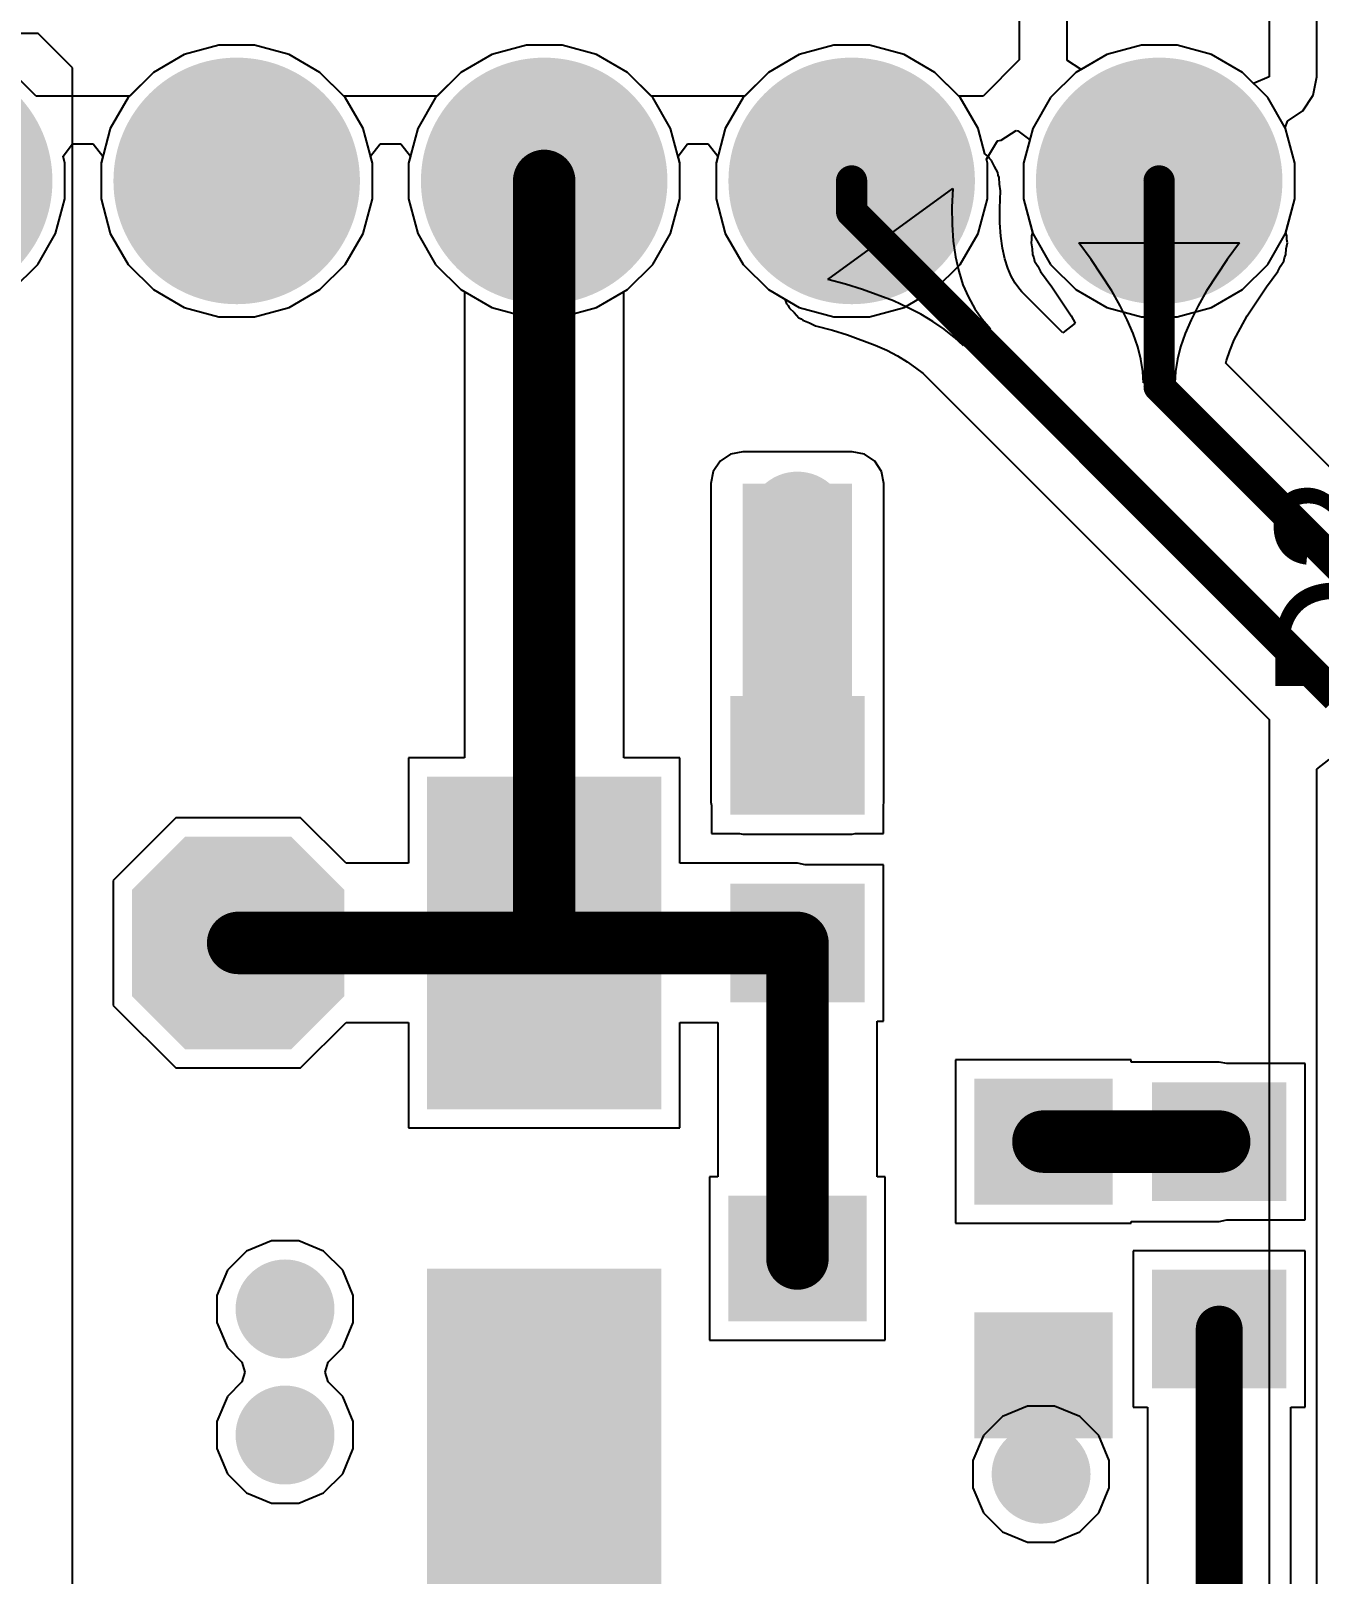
# Model space of a CAD drawing. Header units: millimetres. Extents: x 0 to 172, y 0 to 138.
# Drawn here: x 36.95 to 47.42, y 97.94 to 110.49 of the extents above; entities that cross this region are included whole.
import ezdxf

# ---------------------------------------------------------------- set-up
doc = ezdxf.new("R2010")
doc.units = ezdxf.units.MM
for name, color, linetype in [('BottomLayer', 5, 'Continuous'), ('BottomPaste', 16, 'Continuous'), ('BottomSolder', 6, 'Continuous'), ('MultiLayer', 9, 'Continuous'), ('PadHoleLayer', 156, 'Continuous'), ('TopLayer', 1, 'Continuous'), ('TopOverlay', 2, 'Continuous'), ('TopSolder', 216, 'Continuous'), ('ViaHoleLayer', 16, 'Continuous')]:
    doc.layers.add(name, color=color, linetype=linetype)
doc.styles.add('Arial', font='', dxfattribs={"height": 0.2})
doc.styles.get('Arial').set_extended_font_data('Arial')

# ---------------------------------------------------------------- blocks, each defined once
blk = doc.blocks.new('T__________B_40')
at = {"layer": 'BottomLayer'}
blk.add_hatch(color=5, dxfattribs=at).paths.add_polyline_path([(0.381, 0.762), (-0.381, 0.762), (-0.762, 0.381), (-0.762, -0.381), (-0.381, -0.762), (0.381, -0.762), (0.762, -0.381), (0.762, 0.381)])
at = {"layer": 'BottomPaste'}
blk.add_hatch(color=16, dxfattribs=at).paths.add_polyline_path([(0.381, 0.762), (-0.381, 0.762), (-0.762, 0.381), (-0.762, -0.381), (-0.381, -0.762), (0.381, -0.762), (0.762, -0.381), (0.762, 0.381)])
at = {"layer": 'BottomSolder'}
blk.add_hatch(color=6, dxfattribs=at).paths.add_polyline_path([(0.4318, 0.8636), (-0.4318, 0.8636), (-0.8636, 0.4318), (-0.8636, -0.4318), (-0.4318, -0.8636), (0.4318, -0.8636), (0.8636, -0.4318), (0.8636, 0.4318)])
blk = doc.blocks.new('R___0603_B_79')
at = {"layer": 'BottomLayer'}
for points in [[(-1.143, -0.4445), (-1.143, 0.4445), (-0.381, 0.4445), (-0.381, -0.4445)], [(0.381, -0.4445), (0.381, 0.4445), (1.143, 0.4445), (1.143, -0.4445)]]:
    blk.add_hatch(color=5, dxfattribs=at).paths.add_polyline_path(points)
at = {"layer": 'BottomPaste'}
for points in [[(-1.143, -0.4445), (-1.143, 0.4445), (-0.381, 0.4445), (-0.381, -0.4445)], [(0.381, -0.4445), (0.381, 0.4445), (1.143, 0.4445), (1.143, -0.4445)]]:
    blk.add_hatch(color=16, dxfattribs=at).paths.add_polyline_path(points)
at = {"layer": 'BottomSolder'}
for points in [[(-1.2446, -0.5461), (-1.2446, 0.5461), (-0.2794, 0.5461), (-0.2794, -0.5461)], [(0.2794, -0.5461), (0.2794, 0.5461), (1.2446, 0.5461), (1.2446, -0.5461)]]:
    blk.add_hatch(color=6, dxfattribs=at).paths.add_polyline_path(points)
blk = doc.blocks.new('R___0603_B_170')
at = {"layer": 'BottomLayer'}
for points in [[(-1.143, -0.4445), (-1.143, 0.4445), (-0.381, 0.4445), (-0.381, -0.4445)], [(0.381, -0.4445), (0.381, 0.4445), (1.143, 0.4445), (1.143, -0.4445)]]:
    blk.add_hatch(color=5, dxfattribs=at).paths.add_polyline_path(points)
at = {"layer": 'BottomPaste'}
for points in [[(-1.143, -0.4445), (-1.143, 0.4445), (-0.381, 0.4445), (-0.381, -0.4445)], [(0.381, -0.4445), (0.381, 0.4445), (1.143, 0.4445), (1.143, -0.4445)]]:
    blk.add_hatch(color=16, dxfattribs=at).paths.add_polyline_path(points)
at = {"layer": 'BottomSolder'}
for points in [[(-1.2446, -0.5461), (-1.2446, 0.5461), (-0.2794, 0.5461), (-0.2794, -0.5461)], [(0.2794, -0.5461), (0.2794, 0.5461), (1.2446, 0.5461), (1.2446, -0.5461)]]:
    blk.add_hatch(color=6, dxfattribs=at).paths.add_polyline_path(points)
blk = doc.blocks.new('SOT_23_B_228')
at = {"layer": 'BottomLayer'}
for points in [[(-1.36, 1.46), (-0.54, 1.46), (-0.54, 0.54), (-1.36, 0.54)], [(0.54, 1.46), (1.36, 1.46), (1.36, 0.54), (0.54, 0.54)], [(-0.41, -0.54), (0.41, -0.54), (0.41, -1.46), (-0.41, -1.46)]]:
    blk.add_hatch(color=5, dxfattribs=at).paths.add_polyline_path(points)
at = {"layer": 'BottomPaste'}
for points in [[(-1.36, 1.46), (-0.54, 1.46), (-0.54, 0.54), (-1.36, 0.54)], [(0.54, 1.46), (1.36, 1.46), (1.36, 0.54), (0.54, 0.54)], [(-0.41, -0.54), (0.41, -0.54), (0.41, -1.46), (-0.41, -1.46)]]:
    blk.add_hatch(color=16, dxfattribs=at).paths.add_polyline_path(points)
at = {"layer": 'BottomSolder'}
for points in [[(-1.462, 1.562), (-0.438, 1.562), (-0.438, 0.438), (-1.462, 0.438)], [(0.438, 1.562), (1.462, 1.562), (1.462, 0.438), (0.438, 0.438)], [(-0.512, -0.438), (0.512, -0.438), (0.512, -1.562), (-0.512, -1.562)]]:
    blk.add_hatch(color=6, dxfattribs=at).paths.add_polyline_path(points)
blk = doc.blocks.new('MX23A26NF1_B_262')
at = {"layer": 'BottomLayer'}
h = blk.add_hatch(color=5, dxfattribs=at)
edge = h.paths.add_edge_path()
edge.add_arc((0, -2.25), 0.9, 0, 360)
h = blk.add_hatch(color=5, dxfattribs=at)
edge = h.paths.add_edge_path()
edge.add_arc((2.5, -2.25), 0.9, 0, 360)
h = blk.add_hatch(color=5, dxfattribs=at)
edge = h.paths.add_edge_path()
edge.add_arc((5, -2.25), 0.9, 0, 360)
h = blk.add_hatch(color=5, dxfattribs=at)
edge = h.paths.add_edge_path()
edge.add_arc((7.5, -2.25), 0.9, 0, 360)
h = blk.add_hatch(color=5, dxfattribs=at)
edge = h.paths.add_edge_path()
edge.add_arc((10, -2.25), 0.9, 0, 360)
at = {"layer": 'BottomSolder'}
h = blk.add_hatch(color=6, dxfattribs=at)
edge = h.paths.add_edge_path()
edge.add_arc((0, -2.25), 1.002, 0, 360)
h = blk.add_hatch(color=6, dxfattribs=at)
edge = h.paths.add_edge_path()
edge.add_arc((2.5, -2.25), 1.002, 0, 360)
h = blk.add_hatch(color=6, dxfattribs=at)
edge = h.paths.add_edge_path()
edge.add_arc((5, -2.25), 1.002, 0, 360)
h = blk.add_hatch(color=6, dxfattribs=at)
edge = h.paths.add_edge_path()
edge.add_arc((7.5, -2.25), 1.002, 0, 360)
h = blk.add_hatch(color=6, dxfattribs=at)
edge = h.paths.add_edge_path()
edge.add_arc((10, -2.25), 1.002, 0, 360)
at = {"layer": 'MultiLayer'}
h = blk.add_hatch(color=9, dxfattribs=at)
edge = h.paths.add_edge_path()
edge.add_arc((0, -2.25), 0.9, 0, 360)
h = blk.add_hatch(color=9, dxfattribs=at)
edge = h.paths.add_edge_path()
edge.add_arc((2.5, -2.25), 0.9, 0, 360)
h = blk.add_hatch(color=9, dxfattribs=at)
edge = h.paths.add_edge_path()
edge.add_arc((5, -2.25), 0.9, 0, 360)
h = blk.add_hatch(color=9, dxfattribs=at)
edge = h.paths.add_edge_path()
edge.add_arc((7.5, -2.25), 0.9, 0, 360)
h = blk.add_hatch(color=9, dxfattribs=at)
edge = h.paths.add_edge_path()
edge.add_arc((10, -2.25), 0.9, 0, 360)
at = {"layer": 'PadHoleLayer'}
h = blk.add_hatch(color=156, dxfattribs=at)
edge = h.paths.add_edge_path()
edge.add_arc((2.5, -2.25), 0.55, 0, 360)
h = blk.add_hatch(color=156, dxfattribs=at)
edge = h.paths.add_edge_path()
edge.add_arc((5, -2.25), 0.55, 0, 360)
h = blk.add_hatch(color=156, dxfattribs=at)
edge = h.paths.add_edge_path()
edge.add_arc((7.5, -2.25), 0.55, 0, 360)
h = blk.add_hatch(color=156, dxfattribs=at)
edge = h.paths.add_edge_path()
edge.add_arc((10, -2.25), 0.55, 0, 360)
at = {"layer": 'TopLayer'}
h = blk.add_hatch(color=1, dxfattribs=at)
edge = h.paths.add_edge_path()
edge.add_arc((0, -2.25), 0.9, 0, 360)
h = blk.add_hatch(color=1, dxfattribs=at)
edge = h.paths.add_edge_path()
edge.add_arc((2.5, -2.25), 0.9, 0, 360)
h = blk.add_hatch(color=1, dxfattribs=at)
edge = h.paths.add_edge_path()
edge.add_arc((5, -2.25), 0.9, 0, 360)
h = blk.add_hatch(color=1, dxfattribs=at)
edge = h.paths.add_edge_path()
edge.add_arc((7.5, -2.25), 0.9, 0, 360)
h = blk.add_hatch(color=1, dxfattribs=at)
edge = h.paths.add_edge_path()
edge.add_arc((10, -2.25), 0.9, 0, 360)
at = {"layer": 'TopSolder'}
h = blk.add_hatch(color=216, dxfattribs=at)
edge = h.paths.add_edge_path()
edge.add_arc((0, -2.25), 1.002, 0, 360)
h = blk.add_hatch(color=216, dxfattribs=at)
edge = h.paths.add_edge_path()
edge.add_arc((2.5, -2.25), 1.002, 0, 360)
h = blk.add_hatch(color=216, dxfattribs=at)
edge = h.paths.add_edge_path()
edge.add_arc((5, -2.25), 1.002, 0, 360)
h = blk.add_hatch(color=216, dxfattribs=at)
edge = h.paths.add_edge_path()
edge.add_arc((7.5, -2.25), 1.002, 0, 360)
h = blk.add_hatch(color=216, dxfattribs=at)
edge = h.paths.add_edge_path()
edge.add_arc((10, -2.25), 1.002, 0, 360)
blk = doc.blocks.new('SMA_B_276')
at = {"layer": 'BottomLayer'}
for points in [[(-3.25, 0.85), (-0.75, 0.85), (-0.75, -0.85), (-3.25, -0.85)], [(0.75, 0.85), (3.25, 0.85), (3.25, -0.85), (0.75, -0.85)]]:
    blk.add_hatch(color=5, dxfattribs=at).paths.add_polyline_path(points)
at = {"layer": 'BottomPaste'}
for points in [[(-3.25, 0.85), (-0.75, 0.85), (-0.75, -0.85), (-3.25, -0.85)], [(0.75, 0.85), (3.25, 0.85), (3.25, -0.85), (0.75, -0.85)]]:
    blk.add_hatch(color=16, dxfattribs=at).paths.add_polyline_path(points)
at = {"layer": 'BottomSolder'}
for points in [[(-3.352, 0.952), (-0.648, 0.952), (-0.648, -0.952), (-3.352, -0.952)], [(0.648, 0.952), (3.352, 0.952), (3.352, -0.952), (0.648, -0.952)]]:
    blk.add_hatch(color=6, dxfattribs=at).paths.add_polyline_path(points)

msp = doc.modelspace()

# ---------------------------------------------------------------- hatches: boundary and pattern name
at = {"layer": 'BottomLayer'}
msp.add_hatch(color=5, dxfattribs=at).paths.add_polyline_path([(42.736, 104.216), (43.624, 104.216), (43.624, 106.807), (42.736, 106.807)])
h = msp.add_hatch(color=5, dxfattribs=at)
edge = h.paths.add_edge_path()
edge.add_arc((43.18, 106.502), 0.3, 0, 360)
h = msp.add_hatch(color=5, dxfattribs=at)
edge = h.paths.add_edge_path()
edge.add_arc((39.014, 100.098), 0.3, 0, 360)
h = msp.add_hatch(color=5, dxfattribs=at)
edge = h.paths.add_edge_path()
edge.add_arc((39.014, 99.073), 0.3, 0, 360)
h = msp.add_hatch(color=5, dxfattribs=at)
edge = h.paths.add_edge_path()
edge.add_arc((45.161, 98.755), 0.3, 0, 360)
at = {"layer": 'BottomSolder'}
h = msp.add_hatch(color=6, dxfattribs=at)
edge = h.paths.add_edge_path()
edge.add_arc((43.18, 106.502), 0.402, 0, 360)
h = msp.add_hatch(color=6, dxfattribs=at)
edge = h.paths.add_edge_path()
edge.add_arc((39.014, 100.098), 0.402, 0, 360)
h = msp.add_hatch(color=6, dxfattribs=at)
edge = h.paths.add_edge_path()
edge.add_arc((39.014, 99.073), 0.402, 0, 360)
h = msp.add_hatch(color=6, dxfattribs=at)
edge = h.paths.add_edge_path()
edge.add_arc((45.161, 98.755), 0.402, 0, 360)
at = {"layer": 'TopLayer'}
h = msp.add_hatch(color=1, dxfattribs=at)
edge = h.paths.add_edge_path()
edge.add_arc((43.18, 106.502), 0.3, 0, 360)
h = msp.add_hatch(color=1, dxfattribs=at)
edge = h.paths.add_edge_path()
edge.add_arc((39.014, 100.098), 0.3, 0, 360)
h = msp.add_hatch(color=1, dxfattribs=at)
edge = h.paths.add_edge_path()
edge.add_arc((39.014, 99.073), 0.3, 0, 360)
h = msp.add_hatch(color=1, dxfattribs=at)
edge = h.paths.add_edge_path()
edge.add_arc((45.161, 98.755), 0.3, 0, 360)
at = {"layer": 'TopSolder'}
h = msp.add_hatch(color=216, dxfattribs=at)
edge = h.paths.add_edge_path()
edge.add_arc((43.18, 106.502), 0.402, 0, 360)
h = msp.add_hatch(color=216, dxfattribs=at)
edge = h.paths.add_edge_path()
edge.add_arc((39.014, 100.098), 0.402, 0, 360)
h = msp.add_hatch(color=216, dxfattribs=at)
edge = h.paths.add_edge_path()
edge.add_arc((39.014, 99.073), 0.402, 0, 360)
h = msp.add_hatch(color=216, dxfattribs=at)
edge = h.paths.add_edge_path()
edge.add_arc((45.161, 98.755), 0.402, 0, 360)
at = {"layer": 'ViaHoleLayer'}
h = msp.add_hatch(color=16, dxfattribs=at)
edge = h.paths.add_edge_path()
edge.add_arc((43.18, 106.502), 0.15, 0, 360)
h = msp.add_hatch(color=16, dxfattribs=at)
edge = h.paths.add_edge_path()
edge.add_arc((39.014, 100.098), 0.15, 0, 360)
h = msp.add_hatch(color=16, dxfattribs=at)
edge = h.paths.add_edge_path()
edge.add_arc((39.014, 99.073), 0.15, 0, 360)
h = msp.add_hatch(color=16, dxfattribs=at)
edge = h.paths.add_edge_path()
edge.add_arc((45.161, 98.755), 0.15, 0, 360)

# ---------------------------------------------------------------- linework, layer by layer
at = {"layer": 'BottomLayer'}
for p, q in [((44.983, 113.081), (44.983, 110.251)), ((45.372, 110.251), (45.372, 111.285)), ((38.195, 110.295), (37.944, 110.149)), ((38.476, 110.37), (38.195, 110.295)), ((38.766, 110.37), (38.476, 110.37)), ((39.047, 110.295), (38.766, 110.37)), ((39.298, 110.149), (39.047, 110.295)), ((40.695, 110.295), (40.444, 110.149)), ((40.976, 110.37), (40.695, 110.295)), ((41.266, 110.37), (40.976, 110.37)), ((41.547, 110.295), (41.266, 110.37)), ((41.798, 110.149), (41.547, 110.295)), ((43.195, 110.295), (42.944, 110.149)), ((43.476, 110.37), (43.195, 110.295)), ((43.766, 110.37), (43.476, 110.37)), ((44.047, 110.295), (43.766, 110.37)), ((44.298, 110.149), (44.047, 110.295)), ((45.695, 110.295), (45.486, 110.174)), ((45.976, 110.37), (45.695, 110.295)), ((46.266, 110.37), (45.976, 110.37)), ((46.547, 110.295), (46.266, 110.37)), ((46.798, 110.149), (46.547, 110.295)), ((36.991, 109.957), (36.798, 110.149)), ((37.944, 110.149), (37.751, 109.957)), ((39.491, 109.957), (39.298, 110.149)), ((40.444, 110.149), (40.251, 109.957)), ((41.991, 109.957), (41.798, 110.149)), ((42.944, 110.149), (42.751, 109.957)), ((44.491, 109.957), (44.298, 110.149)), ((44.983, 110.251), (44.689, 109.957)), ((45.371, 110.248), (45.372, 110.251)), ((45.486, 110.174), (45.371, 110.248)), ((47.004, 109.944), (46.798, 110.149)), ((37.751, 109.957), (36.991, 109.957)), ((40.251, 109.957), (39.491, 109.957)), ((42.751, 109.957), (41.991, 109.957)), ((44.689, 109.957), (44.491, 109.957)), ((47.149, 109.692), (47.004, 109.944)), ((44.837, 109.598), (44.958, 109.678)), ((44.958, 109.678), (44.972, 109.674)), ((44.972, 109.674), (45.069, 109.602)), ((47.224, 109.412), (47.149, 109.692)), ((37.209, 109.467), (37.287, 109.568)), ((37.287, 109.568), (37.455, 109.568)), ((37.455, 109.568), (37.533, 109.467)), ((39.709, 109.467), (39.787, 109.568)), ((39.787, 109.568), (39.955, 109.568)), ((39.955, 109.568), (40.033, 109.467)), ((42.209, 109.467), (42.287, 109.568)), ((42.287, 109.568), (42.455, 109.568)), ((42.455, 109.568), (42.533, 109.467)), ((44.716, 109.444), (44.807, 109.592)), ((44.807, 109.592), (44.837, 109.598)), ((45.069, 109.602), (45.018, 109.412)), ((37.224, 109.412), (37.209, 109.467)), ((37.224, 109.121), (37.224, 109.412)), ((37.533, 109.467), (37.518, 109.412)), ((37.518, 109.412), (37.518, 109.121)), ((39.724, 109.412), (39.709, 109.467)), ((39.724, 109.121), (39.724, 109.412)), ((40.033, 109.467), (40.018, 109.412)), ((40.018, 109.412), (40.018, 109.121)), ((42.224, 109.412), (42.209, 109.467)), ((42.224, 109.121), (42.224, 109.412)), ((42.533, 109.467), (42.518, 109.412)), ((42.518, 109.412), (42.518, 109.121)), ((44.724, 109.412), (44.716, 109.444)), ((44.724, 109.121), (44.724, 109.412)), ((45.018, 109.412), (45.018, 109.121)), ((47.224, 109.121), (47.224, 109.412)), ((37.149, 108.841), (37.224, 109.121)), ((37.518, 109.121), (37.593, 108.841)), ((39.649, 108.841), (39.724, 109.121)), ((40.018, 109.121), (40.093, 108.841)), ((42.149, 108.841), (42.224, 109.121)), ((42.518, 109.121), (42.593, 108.841)), ((44.649, 108.841), (44.724, 109.121)), ((45.018, 109.121), (45.093, 108.841)), ((47.149, 108.841), (47.224, 109.121)), ((37.004, 108.589), (37.149, 108.841)), ((37.593, 108.841), (37.738, 108.589)), ((39.504, 108.589), (39.649, 108.841)), ((40.093, 108.841), (40.238, 108.589)), ((42.004, 108.589), (42.149, 108.841)), ((42.593, 108.841), (42.738, 108.589)), ((44.504, 108.589), (44.649, 108.841)), ((45.093, 108.841), (45.238, 108.589)), ((47.004, 108.589), (47.149, 108.841)), ((36.798, 108.384), (37.004, 108.589)), ((37.738, 108.589), (37.944, 108.384)), ((39.298, 108.384), (39.504, 108.589)), ((40.238, 108.589), (40.444, 108.384)), ((41.798, 108.384), (42.004, 108.589)), ((42.738, 108.589), (42.944, 108.384)), ((44.298, 108.384), (44.504, 108.589)), ((45.238, 108.589), (45.444, 108.384)), ((46.798, 108.384), (47.004, 108.589)), ((37.944, 108.384), (38.195, 108.239)), ((39.047, 108.239), (39.298, 108.384)), ((40.444, 108.384), (40.474, 108.367)), ((41.768, 108.367), (41.798, 108.384)), ((42.944, 108.384), (43.195, 108.239)), ((44.047, 108.239), (44.298, 108.384)), ((45.444, 108.384), (45.695, 108.239)), ((46.547, 108.239), (46.798, 108.384)), ((40.474, 108.367), (40.474, 104.577)), ((41.768, 104.577), (41.768, 108.367)), ((38.195, 108.239), (38.476, 108.163)), ((38.476, 108.163), (38.766, 108.163)), ((38.766, 108.163), (39.047, 108.239)), ((43.195, 108.239), (43.476, 108.163)), ((43.476, 108.163), (43.766, 108.163)), ((43.766, 108.163), (44.047, 108.239)), ((45.695, 108.239), (45.976, 108.163)), ((45.976, 108.163), (46.266, 108.163)), ((46.266, 108.163), (46.547, 108.239)), ((42.636, 107.046), (42.552, 106.99)), ((42.736, 107.066), (42.636, 107.046)), ((43.624, 107.066), (42.736, 107.066)), ((43.724, 107.046), (43.624, 107.066)), ((43.808, 106.99), (43.724, 107.046)), ((42.496, 106.906), (42.477, 106.807)), ((42.552, 106.99), (42.496, 106.906)), ((43.864, 106.906), (43.808, 106.99)), ((43.883, 106.807), (43.864, 106.906)), ((42.477, 106.807), (42.477, 104.216)), ((43.883, 104.216), (43.883, 106.807)), ((40.474, 104.577), (40.017, 104.577)), ((40.017, 104.577), (40.017, 103.721)), ((42.225, 104.577), (41.768, 104.577)), ((42.225, 103.721), (42.225, 104.577)), ((42.477, 104.216), (42.481, 104.191)), ((42.481, 104.191), (42.481, 103.962)), ((43.879, 104.191), (43.883, 104.216)), ((43.879, 103.962), (43.879, 104.191)), ((38.125, 104.089), (37.617, 103.581)), ((39.141, 104.089), (38.125, 104.089)), ((39.51, 103.721), (39.141, 104.089)), ((42.481, 103.962), (42.71, 103.962)), ((42.71, 103.962), (42.736, 103.957)), ((42.736, 103.957), (43.624, 103.957)), ((43.624, 103.957), (43.65, 103.962)), ((43.65, 103.962), (43.879, 103.962)), ((40.017, 103.721), (39.51, 103.721)), ((43.18, 103.721), (42.225, 103.721)), ((43.243, 103.708), (43.18, 103.721)), ((43.879, 103.708), (43.243, 103.708)), ((43.879, 102.438), (43.879, 103.708)), ((37.617, 103.581), (37.617, 102.565)), ((37.617, 102.565), (38.125, 102.057)), ((39.141, 102.057), (39.51, 102.426)), ((39.51, 102.426), (40.017, 102.426)), ((40.017, 102.426), (40.017, 101.569)), ((42.225, 101.569), (42.225, 102.426)), ((42.225, 102.426), (42.533, 102.426)), ((42.533, 102.426), (42.533, 101.172)), ((43.827, 101.172), (43.827, 102.438)), ((43.827, 102.438), (43.879, 102.438)), ((45.894, 102.122), (44.466, 102.122)), ((44.466, 102.122), (44.466, 100.794)), ((45.894, 102.105), (45.894, 102.122)), ((38.125, 102.057), (39.141, 102.057)), ((46.609, 102.105), (45.894, 102.105)), ((46.672, 102.093), (46.609, 102.105)), ((47.307, 102.093), (46.672, 102.093)), ((47.307, 100.823), (47.307, 102.093)), ((40.017, 101.569), (42.225, 101.569)), ((42.533, 101.172), (42.466, 101.172)), ((42.466, 101.172), (42.466, 99.844)), ((43.894, 101.172), (43.827, 101.172)), ((43.894, 99.844), (43.894, 101.172)), ((44.466, 100.794), (45.894, 100.794)), ((45.894, 100.794), (45.894, 100.81)), ((45.894, 100.81), (46.609, 100.81)), ((46.609, 100.81), (46.672, 100.823)), ((46.672, 100.823), (47.307, 100.823)), ((47.307, 100.569), (45.91, 100.569)), ((45.91, 100.569), (45.91, 99.299)), ((47.307, 99.299), (47.307, 100.569)), ((42.466, 99.844), (43.894, 99.844)), ((45.91, 99.299), (46.026, 99.299)), ((46.026, 99.299), (46.026, 95.555)), ((47.192, 95.796), (47.192, 99.299)), ((47.192, 99.299), (47.307, 99.299))]:
    msp.add_line(p, q, dxfattribs=at)
for points, const_width in [([(41.121, 103.073), (41.121, 109.267)], 0.508), ([(38.633, 103.073), (41.121, 103.073)], 0.508), ([(41.121, 103.073), (43.18, 103.073)], 0.508), ([(43.18, 100.508), (43.18, 103.073)], 0.508), ([(45.18, 101.458), (46.609, 101.458)], 0.508), ([(46.609, 95.555), (46.609, 99.934)], 0.381)]:
    msp.add_lwpolyline(points, dxfattribs=dict(at, const_width=const_width))
for points, const_width in [([(40.994, 109.267, 1), (41.248, 109.267, 1)], 0.254), ([(38.506, 103.073, 1), (38.76, 103.073, 1)], 0.254), ([(40.994, 103.073, 1), (41.248, 103.073, 1)], 0.254), ([(40.994, 103.073, 1), (41.248, 103.073, 1)], 0.254), ([(40.994, 103.073, 1), (41.248, 103.073, 1)], 0.254), ([(43.053, 103.073, 1), (43.307, 103.073, 1)], 0.254), ([(43.053, 103.073, 1), (43.307, 103.073, 1)], 0.254), ([(45.053, 101.458, 1), (45.307, 101.458, 1)], 0.254), ([(46.482, 101.458, 1), (46.736, 101.458, 1)], 0.254), ([(43.053, 100.508, 1), (43.307, 100.508, 1)], 0.254), ([(46.514, 99.934, 1), (46.704, 99.934, 1)], 0.191)]:
    msp.add_lwpolyline(points, format="xyb", close=True, dxfattribs=dict(at, const_width=const_width))
at = {"layer": 'TopLayer'}
for p, q in [((47.015, 111.201), (47.015, 110.112)), ((47.404, 110.112), (47.404, 111.201)), ((37.008, 110.465), (35.408, 110.465)), ((37.287, 110.185), (37.008, 110.465)), ((38.195, 110.295), (37.944, 110.149)), ((38.476, 110.37), (38.195, 110.295)), ((38.766, 110.37), (38.476, 110.37)), ((39.047, 110.295), (38.766, 110.37)), ((39.298, 110.149), (39.047, 110.295)), ((40.695, 110.295), (40.444, 110.149)), ((40.976, 110.37), (40.695, 110.295)), ((41.266, 110.37), (40.976, 110.37)), ((41.547, 110.295), (41.266, 110.37)), ((41.798, 110.149), (41.547, 110.295)), ((43.195, 110.295), (42.944, 110.149)), ((43.476, 110.37), (43.195, 110.295)), ((43.766, 110.37), (43.476, 110.37)), ((44.047, 110.295), (43.766, 110.37)), ((44.298, 110.149), (44.047, 110.295)), ((45.695, 110.295), (45.444, 110.149)), ((45.976, 110.37), (45.695, 110.295)), ((46.266, 110.37), (45.976, 110.37)), ((46.547, 110.295), (46.266, 110.37)), ((46.798, 110.149), (46.547, 110.295)), ((37.287, 84.48), (37.287, 110.185)), ((37.944, 110.149), (37.738, 109.944)), ((39.504, 109.944), (39.298, 110.149)), ((40.444, 110.149), (40.238, 109.944)), ((42.004, 109.944), (41.798, 110.149)), ((42.944, 110.149), (42.738, 109.944)), ((44.504, 109.944), (44.298, 110.149)), ((45.444, 110.149), (45.238, 109.944)), ((46.888, 110.059), (46.798, 110.149)), ((47.015, 110.112), (46.888, 110.059)), ((47.374, 109.963), (47.404, 110.112)), ((37.738, 109.944), (37.593, 109.692)), ((39.649, 109.692), (39.504, 109.944)), ((40.238, 109.944), (40.093, 109.692)), ((42.149, 109.692), (42.004, 109.944)), ((42.738, 109.944), (42.593, 109.692)), ((44.649, 109.692), (44.504, 109.944)), ((45.238, 109.944), (45.093, 109.692)), ((47.29, 109.837), (47.374, 109.963)), ((47.164, 109.753), (47.29, 109.837)), ((37.593, 109.692), (37.518, 109.412)), ((39.724, 109.412), (39.649, 109.692)), ((40.093, 109.692), (40.018, 109.412)), ((42.224, 109.412), (42.149, 109.692)), ((42.593, 109.692), (42.518, 109.412)), ((44.704, 109.486), (44.649, 109.692)), ((45.093, 109.692), (45.018, 109.412)), ((47.146, 109.698), (47.164, 109.753)), ((47.149, 109.692), (47.146, 109.698)), ((47.224, 109.412), (47.149, 109.692)), ((37.518, 109.412), (37.518, 109.121)), ((39.724, 109.121), (39.724, 109.412)), ((40.018, 109.412), (40.018, 109.121)), ((42.224, 109.121), (42.224, 109.412)), ((42.518, 109.412), (42.518, 109.121)), ((44.731, 109.466), (44.704, 109.486)), ((44.742, 109.448), (44.731, 109.466)), ((44.758, 109.433), (44.742, 109.448)), ((44.781, 109.383), (44.758, 109.433)), ((45.018, 109.412), (45.018, 109.121)), ((47.224, 109.121), (47.224, 109.412)), ((44.809, 109.336), (44.781, 109.383)), ((44.813, 109.315), (44.809, 109.336)), ((44.821, 109.296), (44.813, 109.315)), ((44.824, 109.241), (44.821, 109.296)), ((43.426, 108.465), (44.444, 109.205)), ((44.444, 109.205), (44.436, 109.054)), ((44.832, 109.186), (44.824, 109.241)), ((44.825, 109.046), (44.832, 109.186)), ((37.518, 109.121), (37.593, 108.841)), ((39.649, 108.841), (39.724, 109.121)), ((40.018, 109.121), (40.093, 108.841)), ((42.149, 108.841), (42.224, 109.121)), ((42.518, 109.121), (42.593, 108.841)), ((44.436, 109.054), (44.437, 108.912)), ((44.826, 108.927), (44.825, 109.046)), ((45.018, 109.121), (45.092, 108.845)), ((47.15, 108.845), (47.224, 109.121)), ((44.437, 108.912), (44.447, 108.777)), ((44.833, 108.818), (44.826, 108.927)), ((37.593, 108.841), (37.738, 108.589)), ((39.504, 108.589), (39.649, 108.841)), ((40.093, 108.841), (40.238, 108.589)), ((42.004, 108.589), (42.149, 108.841)), ((42.593, 108.841), (42.738, 108.589)), ((44.447, 108.777), (44.465, 108.651)), ((44.847, 108.721), (44.833, 108.818)), ((45.084, 108.791), (45.079, 108.763)), ((45.079, 108.763), (45.088, 108.716)), ((45.092, 108.845), (45.083, 108.82)), ((45.083, 108.82), (45.084, 108.791)), ((45.567, 108.629), (45.467, 108.763)), ((45.467, 108.763), (46.775, 108.763)), ((46.775, 108.763), (46.675, 108.629)), ((47.159, 108.82), (47.15, 108.845)), ((47.154, 108.716), (47.163, 108.763)), ((47.158, 108.791), (47.159, 108.82)), ((47.163, 108.763), (47.158, 108.791)), ((44.465, 108.651), (44.491, 108.533)), ((44.867, 108.635), (44.847, 108.721)), ((44.891, 108.559), (44.867, 108.635)), ((45.088, 108.716), (45.091, 108.668)), ((45.091, 108.668), (45.103, 108.643)), ((45.103, 108.643), (45.108, 108.615)), ((47.134, 108.615), (47.139, 108.643)), ((47.139, 108.643), (47.151, 108.668)), ((47.151, 108.668), (47.154, 108.716)), ((37.738, 108.589), (37.944, 108.384)), ((39.298, 108.384), (39.504, 108.589)), ((40.238, 108.589), (40.444, 108.384)), ((41.798, 108.384), (42.004, 108.589)), ((42.738, 108.589), (42.944, 108.384)), ((44.491, 108.533), (44.526, 108.423)), ((44.919, 108.492), (44.891, 108.559)), ((45.108, 108.615), (45.135, 108.575)), ((45.135, 108.575), (45.156, 108.531)), ((45.156, 108.531), (45.249, 108.406)), ((45.736, 108.374), (45.567, 108.629)), ((46.675, 108.629), (46.506, 108.374)), ((46.993, 108.406), (47.086, 108.531)), ((47.086, 108.531), (47.107, 108.575)), ((47.107, 108.575), (47.134, 108.615)), ((37.944, 108.384), (38.195, 108.239)), ((39.047, 108.239), (39.298, 108.384)), ((40.444, 108.384), (40.695, 108.239)), ((41.547, 108.239), (41.798, 108.384)), ((42.944, 108.384), (43.078, 108.306)), ((43.572, 108.427), (43.426, 108.465)), ((43.71, 108.385), (43.572, 108.427)), ((43.962, 108.291), (43.71, 108.385)), ((44.526, 108.423), (44.57, 108.321)), ((44.951, 108.435), (44.919, 108.492)), ((44.987, 108.385), (44.951, 108.435)), ((45.004, 108.365), (44.987, 108.385)), ((45.249, 108.406), (45.405, 108.17)), ((46.837, 108.17), (46.993, 108.406)), ((43.078, 108.306), (43.091, 108.269)), ((43.091, 108.269), (43.104, 108.254)), ((44.076, 108.239), (43.962, 108.291)), ((44.57, 108.321), (44.622, 108.228)), ((45.337, 108.032), (45.004, 108.365)), ((45.804, 108.253), (45.736, 108.374)), ((46.506, 108.374), (46.438, 108.253)), ((38.195, 108.239), (38.476, 108.163)), ((38.476, 108.163), (38.766, 108.163)), ((38.766, 108.163), (39.047, 108.239)), ((40.695, 108.239), (40.976, 108.163)), ((40.976, 108.163), (41.266, 108.163)), ((41.266, 108.163), (41.547, 108.239)), ((43.104, 108.254), (43.112, 108.236)), ((43.112, 108.236), (43.154, 108.198)), ((43.154, 108.198), (43.191, 108.155)), ((43.191, 108.155), (43.209, 108.147)), ((43.209, 108.147), (43.223, 108.134)), ((43.223, 108.134), (43.277, 108.114)), ((44.183, 108.184), (44.076, 108.239)), ((44.282, 108.124), (44.183, 108.184)), ((44.622, 108.228), (44.682, 108.142)), ((44.682, 108.142), (44.751, 108.065)), ((45.405, 108.17), (45.439, 108.11)), ((45.862, 108.137), (45.804, 108.253)), ((45.91, 108.026), (45.862, 108.137)), ((46.38, 108.137), (46.332, 108.026)), ((46.438, 108.253), (46.38, 108.137)), ((46.781, 108.07), (46.837, 108.17)), ((43.277, 108.114), (43.328, 108.089)), ((43.328, 108.089), (43.466, 108.053)), ((43.466, 108.053), (43.586, 108.017)), ((43.586, 108.017), (43.813, 107.932)), ((44.373, 108.062), (44.282, 108.124)), ((44.456, 107.995), (44.373, 108.062)), ((44.751, 108.065), (44.531, 107.926)), ((45.439, 108.11), (45.337, 108.032)), ((45.947, 107.919), (45.91, 108.026)), ((46.332, 108.026), (46.295, 107.919)), ((46.732, 107.974), (46.781, 108.07)), ((43.813, 107.932), (43.906, 107.89)), ((43.906, 107.89), (43.993, 107.844)), ((44.531, 107.926), (44.456, 107.995)), ((45.973, 107.817), (45.947, 107.919)), ((46.295, 107.919), (46.269, 107.817)), ((46.668, 107.807), (46.695, 107.886)), ((46.695, 107.886), (46.732, 107.974)), ((43.993, 107.844), (44.072, 107.797)), ((44.072, 107.797), (44.141, 107.749)), ((45.989, 107.719), (45.973, 107.817)), ((46.269, 107.817), (46.253, 107.719)), ((46.662, 107.786), (46.668, 107.807)), ((47.86, 106.588), (46.662, 107.786)), ((44.141, 107.749), (44.203, 107.701)), ((44.203, 107.701), (44.215, 107.689)), ((44.215, 107.689), (47.015, 104.889)), ((45.994, 107.626), (45.989, 107.719)), ((46.253, 107.719), (46.248, 107.626)), ((46.248, 107.626), (45.994, 107.626)), ((47.015, 104.889), (47.015, 86.843)), ((47.404, 104.485), (47.502, 104.565)), ((47.404, 87.004), (47.404, 104.485)), ((38.904, 100.652), (38.701, 100.567)), ((39.125, 100.652), (38.904, 100.652)), ((39.328, 100.567), (39.125, 100.652)), ((38.701, 100.567), (38.545, 100.412)), ((39.484, 100.412), (39.328, 100.567)), ((38.545, 100.412), (38.46, 100.208)), ((39.568, 100.208), (39.484, 100.412)), ((38.46, 100.208), (38.46, 99.988)), ((39.568, 99.988), (39.568, 100.208)), ((38.46, 99.988), (38.545, 99.784)), ((39.484, 99.784), (39.568, 99.988)), ((38.545, 99.784), (38.664, 99.665)), ((39.365, 99.665), (39.484, 99.784)), ((38.664, 99.665), (38.688, 99.585)), ((39.341, 99.585), (39.365, 99.665)), ((38.664, 99.506), (38.545, 99.387)), ((38.688, 99.585), (38.664, 99.506)), ((39.365, 99.506), (39.341, 99.585)), ((39.484, 99.387), (39.365, 99.506)), ((38.545, 99.387), (38.46, 99.183)), ((39.568, 99.183), (39.484, 99.387)), ((45.051, 99.309), (44.847, 99.225)), ((45.271, 99.309), (45.051, 99.309)), ((45.475, 99.225), (45.271, 99.309)), ((38.46, 99.183), (38.46, 98.963)), ((39.568, 98.963), (39.568, 99.183)), ((44.847, 99.225), (44.692, 99.069)), ((45.631, 99.069), (45.475, 99.225)), ((44.692, 99.069), (44.607, 98.865)), ((45.715, 98.865), (45.631, 99.069)), ((38.46, 98.963), (38.545, 98.759)), ((39.484, 98.759), (39.568, 98.963)), ((44.607, 98.865), (44.607, 98.645)), ((45.715, 98.645), (45.715, 98.865)), ((38.545, 98.759), (38.701, 98.604)), ((39.328, 98.604), (39.484, 98.759)), ((38.701, 98.604), (38.904, 98.519)), ((39.125, 98.519), (39.328, 98.604)), ((44.607, 98.645), (44.692, 98.441)), ((45.631, 98.441), (45.715, 98.645)), ((38.904, 98.519), (39.125, 98.519)), ((44.692, 98.441), (44.847, 98.286)), ((45.475, 98.286), (45.631, 98.441)), ((44.847, 98.286), (45.051, 98.201)), ((45.271, 98.201), (45.475, 98.286)), ((45.051, 98.201), (45.271, 98.201))]:
    msp.add_line(p, q, dxfattribs=at)
at = {"layer": 'TopLayer', "const_width": 0.254}
for points in [[(43.621, 109.016), (43.621, 109.267)], [(46.121, 107.595), (46.121, 109.267)], [(43.621, 109.016), (47.566, 105.07)], [(46.121, 107.595), (47.645, 106.07)]]:
    msp.add_lwpolyline(points, dxfattribs=at)
at = {"layer": 'TopLayer', "const_width": 0.127}
for points in [[(43.557, 109.267, 1), (43.684, 109.267, 1)], [(46.057, 109.267, 1), (46.184, 109.267, 1)], [(43.557, 109.016, 1), (43.684, 109.016, 1)], [(43.557, 109.016, 1), (43.684, 109.016, 1)], [(46.057, 107.595, 1), (46.184, 107.595, 1)], [(46.057, 107.595, 1), (46.184, 107.595, 1)]]:
    msp.add_lwpolyline(points, format="xyb", close=True, dxfattribs=at)

# ---------------------------------------------------------------- block references
msp.add_blockref('MX23A26NF1_B_262', (36.121, 111.517))
for name, p, rotation in [('R___0603_B_79', (43.18, 103.835), 90), ('SMA_B_276', (41.121, 101.073), 90), ('T__________B_40', (38.633, 103.073), 90), ('SOT_23_B_228', (44.18, 100.508), 270), ('R___0603_B_170', (46.609, 100.696), 90)]:
    msp.add_blockref(name, p, dxfattribs=dict(rotation=rotation))

# ---------------------------------------------------------------- texts
at = {"layer": 'TopOverlay', "style": 'Arial'}
msp.add_text('D2', height=1.016, rotation=90, dxfattribs=at).set_placement((48.082, 105.046))

doc.saveas('drawing.dxf')
